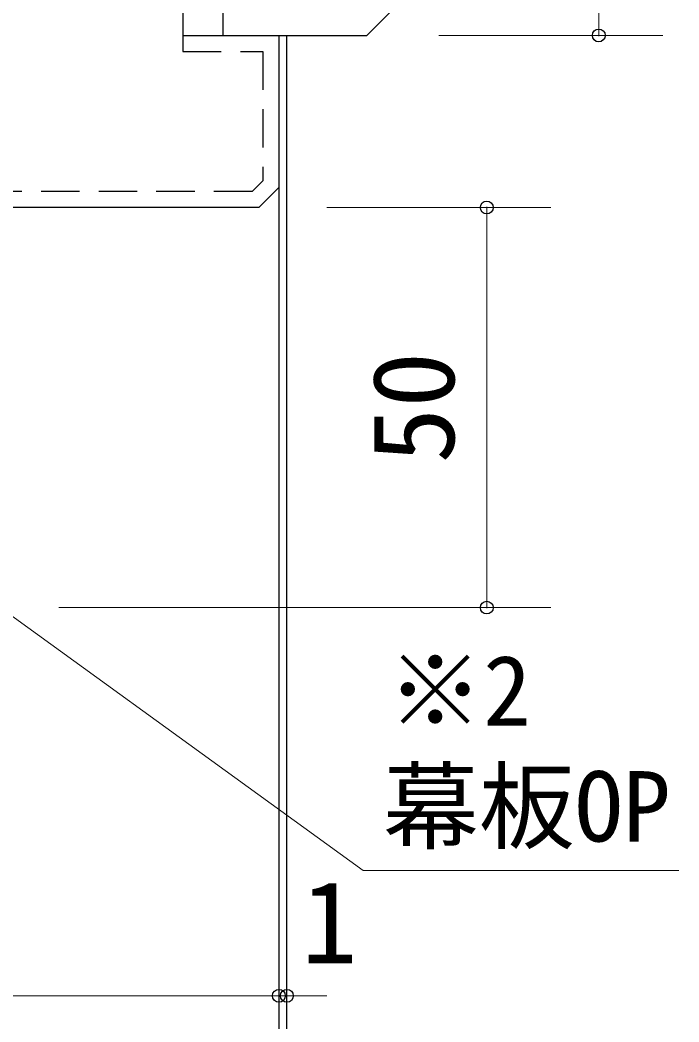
# Model space of a CAD drawing. Units: millimetres, scale not verified. Extents: x -800 to 800, y -560 to 560.
# Drawn here: x -384.2 to -301.8, y 290.4 to 415.6 of the extents above; entities that cross this region are included whole.
import ezdxf
from ezdxf.enums import TextEntityAlignment as Align

# ---------------------------------------------------------------- set-up
doc = ezdxf.new("R2010")
doc.units = ezdxf.units.MM
doc.header["$LTSCALE"] = 4
doc.header["$PDMODE"] = 32
doc.header["$PDSIZE"] = 1.6
doc.linetypes.add('DASHED1', pattern=[1.8, 1.2, -0.6])
doc.layers.add('2-0', color=7, linetype='Continuous', lineweight=25)
doc.styles.add('ＭＳ ゴシック', font='')
doc.styles.get('ＭＳ ゴシック').set_extended_font_data('MS Gothic')

msp = doc.modelspace()

# ---------------------------------------------------------------- linework, layer by layer
at = {"layer": '2-0', "color": 4, "lineweight": 9}
for p, q in [((-311.792, 413.703), (-311.792, 437.702)), ((-303.792, 413.703), (-331.792, 413.703)), ((-317.796, 392.202), (-345.796, 392.202)), ((-325.796, 342.202), (-325.796, 392.202)), ((-317.796, 342.202), (-379.294, 342.202)), ((-469.794, 293.679), (-345.796, 293.679)), ((-351.796, 293.679), (-350.796, 293.679))]:
    msp.add_line(p, q, dxfattribs=at)
at = {"layer": '2-0'}
for p, q in [((-363.796, 423.301), (-363.796, 413.703)), ((-340.793, 413.703), (-336.793, 417.704)), ((-363.796, 413.703), (-340.792, 413.703)), ((-351.796, 413.703), (-351.796, 168.797)), ((-350.796, 168.797), (-350.796, 413.703)), ((-354.296, 392.202), (-351.797, 394.702)), ((-354.296, 392.202), (-415.297, 392.202))]:
    msp.add_line(p, q, dxfattribs=at)
at = {"layer": '2-0', "linetype": 'DASHED1'}
for p, q in [((-363.796, 413.703), (-363.796, 411.703)), ((-355.125, 394.202), (-353.796, 395.531)), ((-355.125, 394.202), (-413.3, 394.202))]:
    msp.add_line(p, q, dxfattribs=at)
at = {"layer": '2-0'}
msp.add_lwpolyline([(-345.797, 422.7), (-358.797, 422.7), (-358.797, 413.7), (-340.797, 413.7), (-336.797, 417.7), (-336.797, 437.7), (-345.797, 437.7)], close=True, dxfattribs=at)
at = {"layer": '2-0', "linetype": 'DASHED1'}
msp.add_lwpolyline([(-363.796, 411.703), (-353.796, 411.703), (-353.796, 395.531)], dxfattribs=at)
at = {"layer": '2-0', "color": 4, "lineweight": 9}
msp.add_lwpolyline([(-399.294, 351.35), (-341.262, 309.349), (-301.767, 309.349)], dxfattribs=at)
at = {"layer": '2-0', "color": 4}
for p in [(-311.792, 413.703), (-325.796, 392.202), (-325.796, 342.202), (-351.796, 293.679), (-350.796, 293.679)]:
    msp.add_point(p, dxfattribs=at)

# ---------------------------------------------------------------- texts
at = {"layer": '2-0', "style": 'ＭＳ ゴシック'}
msp.add_text('50', height=10.26, rotation=90, dxfattribs=at).set_placement((-326.796, 360.202), align=Align.BOTTOM_LEFT)
for s, height, p in [('※2', 8.798, (-338.248, 324.802)), ('幕板OP', 8.798, (-338.784, 310.322)), ('1', 10.26, (-348.966, 294.679))]:
    msp.add_text(s, height=height, dxfattribs=at).set_placement(p, align=Align.BOTTOM_LEFT)

doc.saveas('drawing.dxf')
